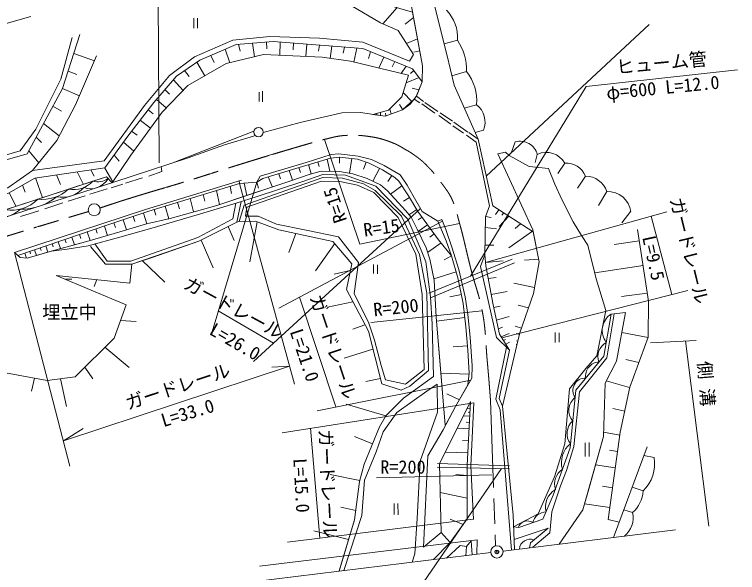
# Model space of a CAD drawing. Units: millimetres, scale not verified. Extents: x 40000 to 680000, y 20000 to 380000.
# Drawn here: x 261002 to 360363, y 242646 to 319378 of the extents above; entities that cross this region are included whole.
import ezdxf
from ezdxf.enums import TextEntityAlignment as Align

# ---------------------------------------------------------------- set-up
doc = ezdxf.new("R2010")
doc.units = ezdxf.units.MM
doc.header["$LTSCALE"] = 1000
doc.header["$PDMODE"] = 32
doc.header["$PDSIZE"] = 500
doc.linetypes.add('CHAIN', pattern=[18.5, 12, -1.5, 3.5, -1.5])
doc.layers.add('M-BMK', color=2, linetype='CHAIN', lineweight=13)
doc.layers.add('M-WORK', color=1, linetype='Continuous', lineweight=13)
doc.layers.add('M-OTRS', color=6, linetype='Continuous')
doc.styles.add('ＭＳ ゴシック', font='')
doc.styles.get('ＭＳ ゴシック').set_extended_font_data('MS Gothic')

msp = doc.modelspace()

# ---------------------------------------------------------------- linework, layer by layer
at = {"layer": 'M-BMK'}
msp.add_line((326417, 266317), (327100, 246306), dxfattribs=at)
for points, knots in [([(272759, 292765), (273983, 293179), (274298, 293285), (275289, 293605), (276497, 293996), (277178, 294202), (278392, 294574), (281026, 295380), (282516, 295780), (285145, 296599), (287337, 297282), (288556, 297692), (290748, 298377), (295001, 299705), (297389, 300431), (301667, 301678), (302424, 301898), (302847, 302024), (303614, 302207), (304794, 302488), (305459, 302703), (306672, 302757), (307900, 302811), (308598, 302764), (309814, 302588), (311152, 302394), (311893, 302162), (313147, 301657), (313751, 301413), (314054, 301198), (314618, 300874), (315097, 300598), (315374, 300455), (315824, 300133), (316541, 299620), (316949, 299329), (317570, 298705), (318416, 297854), (318857, 297336), (319561, 296364), (320280, 295372), (320755, 294839), (321236, 293712), (321727, 292563), (321833, 291856), (322167, 290652), (322875, 288102), (323130, 286637), (323802, 284078), (324360, 281951), (324852, 280801), (325274, 278643), (325790, 276003), (325723, 274471), (325964, 271792), (326157, 269655), (326213, 268972), (326417, 266317)], [0, 0, 0, 0, 1, 1, 1, 2, 2, 2, 3, 3, 3, 4, 4, 4, 5, 5, 5, 6, 6, 6, 7, 7, 7, 8, 8, 8, 9, 9, 9, 10, 10, 10, 11, 11, 11, 12, 12, 12, 13, 13, 13, 14, 14, 14, 15, 15, 15, 16, 16, 16, 17, 17, 17, 18, 18, 18, 19, 19, 19, 19]), ([(179541, 288599), (181288, 288056), (181739, 287913), (183141, 287454), (184965, 286857), (185970, 286473), (187791, 285867), (189302, 285364), (190151, 285093), (191664, 284597), (194577, 283642), (196216, 283128), (199123, 282153), (201190, 281460), (202318, 280981), (204400, 280335), (205863, 279880), (206699, 279677), (208187, 279310), (209714, 278934), (210560, 278669), (212112, 278413), (213468, 278189), (214236, 278091), (215609, 278016), (217441, 277915), (218473, 277905), (220307, 277968), (221692, 278016), (222474, 278025), (223846, 278222), (225258, 278426), (226045, 278575), (227433, 278905), (228252, 279099), (228705, 279234), (229512, 279476), (230736, 279844), (231403, 280110), (232623, 280492), (234661, 281130), (235819, 281435), (237860, 282063), (239264, 282495), (240041, 282765), (241447, 283190), (242683, 283563), (243387, 283732), (244621, 284110), (246537, 284697), (247599, 285062), (249510, 285666), (250760, 286061), (251463, 286277), (252715, 286666), (255338, 287479), (256808, 287933), (259433, 288737), (264013, 290140), (265457, 290568), (271174, 292282)], [0, 0, 0, 0, 1, 1, 1, 2, 2, 2, 3, 3, 3, 4, 4, 4, 5, 5, 5, 6, 6, 6, 7, 7, 7, 8, 8, 8, 9, 9, 9, 10, 10, 10, 11, 11, 11, 12, 12, 12, 13, 13, 13, 14, 14, 14, 15, 15, 15, 16, 16, 16, 17, 17, 17, 18, 18, 18, 19, 19, 19, 20, 20, 20, 20])]:
    msp.add_open_spline(points, degree=3, knots=knots, dxfattribs=at)
at = {"layer": 'M-OTRS'}
msp.add_point((327303, 245485), dxfattribs=at)
at = {"layer": 'M-WORK'}
for p, q in [((280670, 338216), (280887, 298958)), ((313583, 320323), (311621, 318080)), ((315852, 318954), (314683, 318030)), ((285658, 318879), (285651, 317496)), ((286138, 318872), (286145, 317496)), ((325828, 297164), (348201, 317998)), ((316397, 316024), (314870, 315363)), ((291793, 315271), (292016, 314322)), ((293735, 315437), (293996, 313565)), ((295619, 315598), (295664, 314654)), ((297503, 315603), (297475, 313757)), ((299344, 315456), (299297, 314534)), ((301185, 315309), (301037, 313590)), ((302905, 315171), (302802, 314315)), ((304624, 315034), (304364, 313335)), ((320070, 315321), (321883, 315846)), ((269156, 314029), (271990, 313012)), ((289979, 314595), (290597, 312746)), ((306337, 314897), (306179, 314052)), ((308050, 314760), (307626, 312838)), ((309931, 314262), (309641, 313322)), ((316701, 314388), (315898, 314172)), ((287992, 313738), (288437, 312752)), ((311755, 313521), (311089, 312001)), ((286052, 312797), (287147, 310931)), ((313291, 312896), (312887, 312171)), ((314827, 312271), (314134, 311266)), ((268371, 311603), (269557, 311137)), ((284384, 311671), (284992, 310869)), ((315861, 311685), (315440, 311243)), ((321118, 310926), (323110, 311519)), ((282832, 310415), (284204, 308942)), ((316592, 310708), (314814, 309986)), ((267585, 309177), (269929, 308174)), ((281667, 309054), (282316, 308436)), ((316590, 309019), (315655, 309235)), ((294607, 308674), (294607, 307394)), ((295094, 308822), (295104, 307373)), ((315592, 307418), (314406, 308630)), ((316242, 308145), (317189, 307409)), ((280502, 307692), (281871, 306536)), ((315939, 307742), (316723, 307214)), ((316977, 307075), (318755, 305801)), ((317377, 307287), (319192, 306041)), ((266286, 306771), (267461, 306074)), ((279373, 306277), (280080, 305712)), ((312759, 305688), (312569, 306423)), ((314352, 306261), (313910, 306985)), ((322819, 306499), (324496, 306969)), ((310800, 305559), (310811, 305777)), ((311295, 305494), (311289, 305932)), ((312044, 305436), (311998, 305812)), ((319301, 305495), (320946, 304292)), ((319508, 305867), (321177, 304710)), ((264987, 304365), (267135, 302674)), ((278265, 304844), (279695, 303733)), ((321263, 304077), (322723, 303047)), ((321369, 304585), (323308, 303217)), ((277105, 303344), (277862, 302772)), ((282976, 299062), (293912, 303327)), ((323442, 303160), (324712, 302243)), ((325464, 303468), (324315, 303136)), ((263977, 302494), (264740, 301755)), ((323139, 302786), (324465, 301806)), ((275974, 301822), (277408, 300581)), ((329824, 301858), (329252, 300287)), ((262967, 300623), (264335, 298996)), ((332847, 300144), (332538, 299025)), ((274691, 300036), (275400, 299195)), ((302701, 299108), (302860, 298463)), ((303975, 299483), (304344, 297814)), ((305655, 299776), (305661, 298922)), ((307350, 299570), (307050, 297554)), ((309321, 299086), (308971, 298129)), ((273399, 298266), (274538, 296385)), ((300086, 298337), (300289, 297669)), ((301426, 298733), (301778, 297452)), ((311158, 298214), (310238, 296470)), ((336632, 298930), (335680, 297502)), ((266760, 297316), (267322, 295986)), ((269620, 297725), (270471, 296017)), ((271509, 297996), (271969, 297160)), ((297311, 297478), (297579, 296774)), ((298751, 297924), (299201, 296601)), ((312860, 297219), (312288, 296416)), ((339465, 297145), (338394, 295478)), ((263900, 296907), (264857, 294182)), ((276254, 296192), (278613, 296922)), ((288010, 275298), (294305, 296313)), ((299482, 268528), (291925, 296138)), ((292554, 296184), (292929, 294479)), ((294295, 296312), (294557, 295479)), ((295871, 297033), (296458, 295645)), ((262090, 295901), (262492, 294943)), ((271366, 294679), (273725, 295399)), ((274286, 295526), (275915, 296044)), ((288757, 295167), (289181, 293241)), ((290642, 295745), (290836, 294778)), ((314223, 295834), (312686, 294654)), ((260294, 294854), (261222, 292993)), ((268362, 293689), (270700, 294427)), ((286948, 294612), (287168, 293693)), ((315280, 294210), (314462, 293692)), ((342393, 295026), (341275, 293121)), ((265175, 292672), (267641, 293476)), ((283426, 293533), (283665, 292669)), ((285140, 294058), (285613, 292227)), ((261821, 291614), (264350, 292386)), ((280218, 292549), (280451, 291803)), ((281713, 293008), (282220, 291289)), ((293843, 271661), (316784, 292719)), ((316281, 292551), (315209, 291842)), ((325722, 291541), (326278, 293081)), ((325741, 285256), (350649, 292222)), ((326728, 293069), (332296, 289497)), ((327569, 292529), (327097, 291883)), ((345692, 292334), (344465, 290741)), ((275943, 291146), (276403, 289752)), ((277336, 291610), (277564, 290912)), ((278729, 292074), (279208, 290585)), ((317015, 291498), (316485, 291135)), ((325643, 286336), (325722, 291541)), ((325749, 291617), (326505, 291472)), ((328916, 291665), (327619, 290210)), ((328243, 292097), (327991, 291786)), ((351331, 280882), (348511, 291624)), ((273356, 290282), (273791, 288989)), ((274649, 290715), (274865, 290068)), ((286346, 288185), (291552, 290819)), ((290379, 290226), (291191, 288316)), ((291552, 290819), (291863, 290929)), ((291863, 290929), (294107, 290950)), ((294352, 290861), (293368, 285368)), ((294107, 290950), (297343, 289779)), ((297311, 278974), (319837, 290956)), ((317775, 290461), (316509, 289561)), ((330556, 290613), (329827, 289967)), ((270994, 289480), (271392, 288298)), ((272175, 289881), (272374, 289290)), ((297343, 289779), (304760, 288171)), ((299689, 289271), (298699, 286662)), ((318693, 289208), (318069, 288744)), ((325700, 290083), (327227, 289899)), ((332197, 289561), (328936, 287298)), ((332296, 289497), (333123, 285388)), ((346631, 289816), (348135, 279972)), ((267945, 288444), (268104, 287974)), ((268885, 288764), (269242, 287709)), ((269940, 289122), (270118, 288594)), ((277141, 285058), (286346, 288185)), ((286677, 288352), (288286, 284527)), ((304760, 288171), (307342, 285113)), ((346872, 288240), (343408, 287747)), ((264546, 287290), (264677, 286903)), ((265318, 287552), (265604, 286708)), ((266162, 287839), (266305, 287417)), ((267005, 288125), (267323, 287185)), ((305013, 287871), (302362, 284143)), ((319629, 287969), (317771, 286645)), ((325663, 287667), (326871, 287645)), ((268631, 257285), (261009, 286641)), ((262414, 286566), (262645, 285886)), ((263094, 286796), (263209, 286457)), ((263774, 287027), (264036, 286255)), ((321050, 286184), (320038, 285656)), ((325782, 284810), (325643, 286336)), ((278536, 285532), (281677, 282582)), ((317931, 281049), (329406, 285746)), ((318194, 280439), (329724, 285239)), ((325741, 285256), (328143, 285515)), ((333055, 285722), (331074, 285611)), ((333123, 285388), (332313, 281008)), ((276840, 282455), (277141, 285058)), ((307342, 285113), (306611, 281556)), ((310359, 284990), (310359, 283773)), ((310909, 284958), (310909, 283721)), ((326763, 279461), (325782, 284810)), ((347386, 284874), (340739, 283858)), ((276363, 279440), (266746, 283503)), ((266746, 283503), (276840, 282455)), ((307147, 284168), (304915, 283667)), ((321701, 283996), (318642, 283016)), ((326104, 283054), (327206, 283229)), ((268023, 282963), (268898, 282993)), ((272339, 282922), (271945, 281975)), ((332463, 281820), (329603, 282420)), ((306611, 281556), (309634, 275818)), ((326507, 280859), (328701, 281267)), ((327984, 274902), (353531, 281446)), ((305168, 265409), (300161, 280490)), ((322421, 280868), (320843, 280571)), ((332313, 281008), (330467, 275590)), ((347967, 281073), (344405, 280586)), ((274697, 274869), (276363, 279440)), ((307501, 279867), (304011, 279131)), ((327670, 275409), (326763, 279461)), ((326847, 279087), (327728, 279282)), ((331637, 279023), (330227, 279410)), ((296607, 274198), (289007, 278625)), ((325274, 278643), (309952, 277006)), ((275578, 277285), (277744, 277173)), ((322877, 277691), (319008, 277230)), ((327241, 277326), (328965, 277858)), ((309163, 276712), (307478, 276131)), ((327504, 276154), (328067, 276362)), ((330694, 276256), (329798, 276519)), ((309634, 275818), (311485, 268572)), ((329035, 273204), (327670, 275409)), ((327901, 275036), (329000, 275521)), ((330410, 275368), (329962, 275499)), ((330467, 275590), (330030, 273892)), ((335286, 275649), (335286, 274292)), ((335868, 275625), (335868, 274303)), ((348061, 274974), (344449, 275642)), ((269333, 269552), (274697, 274869)), ((328205, 274546), (328465, 274672)), ((328509, 274055), (329018, 274326)), ((330177, 274464), (329975, 274519)), ((348391, 274216), (354660, 274568)), ((353199, 274486), (356404, 249016)), ((273442, 273625), (276768, 270839)), ((310267, 273342), (306325, 272101)), ((323243, 273812), (321300, 273663)), ((330053, 273980), (329951, 274006)), ((346794, 271525), (345006, 271947)), ((267734, 260741), (298804, 271004)), ((270674, 270882), (271763, 269266)), ((298804, 271004), (296381, 270896)), ((259270, 270187), (265508, 269044)), ((263741, 269368), (263362, 267584)), ((265508, 269044), (269333, 269552)), ((267343, 269288), (268141, 265474)), ((311289, 269338), (309266, 268919)), ((323457, 269922), (319605, 270073)), ((302611, 264899), (323710, 269111)), ((345535, 268075), (342331, 268989)), ((322138, 266391), (320398, 267219)), ((297784, 261878), (324129, 265978)), ((312015, 264171), (306568, 265804)), ((323607, 265163), (323170, 265183)), ((323583, 264664), (323364, 264674)), ((344854, 264813), (343228, 265179)), ((312015, 264171), (311181, 262695)), ((323559, 264164), (322682, 264202)), ((323516, 263288), (323077, 263306)), ((267734, 260741), (270431, 262429)), ((302961, 247388), (301677, 262484)), ((311181, 262695), (309044, 257550)), ((320296, 263006), (320191, 263061)), ((323473, 262412), (321823, 262475)), ((310200, 260332), (307733, 261360)), ((344200, 261545), (341953, 261934)), ((323392, 260763), (322567, 260791)), ((339425, 260498), (339435, 258615)), ((339954, 260509), (339954, 258594)), ((343885, 259287), (342760, 259474)), ((343325, 247469), (347940, 259950)), ((323311, 259114), (320197, 259205)), ((348891, 258454), (347494, 258744)), ((309044, 257550), (308414, 255145)), ((319142, 257657), (329036, 257298)), ((343570, 257028), (340851, 257463)), ((319069, 257155), (329036, 256917)), ((308453, 255294), (304395, 256121)), ((310748, 255680), (326614, 256098)), ((323228, 256000), (321675, 256123)), ((308414, 255145), (307729, 249878)), ((343190, 254301), (341829, 254508)), ((347378, 253866), (345883, 254387)), ((323228, 252885), (319491, 253641)), ((307900, 251192), (305873, 251615)), ((313173, 252123), (313173, 250610)), ((313702, 252134), (313712, 250589)), ((342810, 251574), (339346, 252072)), ((345925, 250898), (344725, 251255)), ((298527, 246840), (324056, 249993)), ((307729, 249878), (305612, 242833)), ((322660, 249254), (320893, 249970)), ((328140, 245604), (351859, 248517)), ((306919, 247181), (302133, 248362)), ((319633, 248134), (320895, 246778)), ((323758, 247025), (323909, 245071)), ((323102, 246210), (323038, 244964)), ((326463, 245383), (290728, 241013))]:
    msp.add_line(p, q, dxfattribs=at)
for points in [[(301794, 329608), (310155, 321318), (315712, 319705), (317087, 312316), (317029, 310124)], [(263460, 297912), (273344, 299251), (278867, 306869), (282295, 310988), (285723, 313559), (291032, 315821), (296079, 316344), (302912, 316106), (308887, 315583), (315267, 312940), (315815, 313892), (313720, 317154), (311291, 318225), (307197, 320653), (300665, 327447)], [(315815, 313892), (313720, 317154), (311291, 318225), (307197, 320653), (300665, 327447)], [(324712, 302243), (321405, 309679), (320435, 313891), (319371, 318065), (318625, 321001), (317737, 324794), (316848, 327722)], [(314498, 326231), (317087, 312316), (317029, 310124), (316216, 308079), (315359, 307037), (314333, 306243), (311963, 305407), (310397, 305608), (308534, 305883), (305974, 305873), (300255, 304503), (295186, 303167)], [(231513, 280131), (241535, 312897), (263247, 319086)], [(269991, 316608), (267586, 309181), (262754, 300229), (254255, 297785), (247192, 297039), (244462, 298119), (235368, 299515), (240098, 296611), (244113, 294944), (249716, 294786), (256302, 295563), (257746, 294770), (260079, 295563), (263460, 297912), (266809, 302061), (269404, 306941), (272284, 313702)], [(235368, 299515), (244462, 298119), (247192, 297039), (254255, 297785), (262754, 300229), (267586, 309181), (269991, 316608)], [(235771, 300839), (235771, 299972), (245512, 298801), (247814, 297690), (254495, 298531), (261764, 300642), (263944, 303610), (265468, 306610), (267372, 310490), (268943, 316227)], [(211983, 286517), (210628, 285948), (215294, 283462), (222595, 284054), (227134, 284197), (232895, 286832), (240863, 290625), (244767, 293418), (246719, 293386), (250465, 291101), (255877, 292942), (260178, 294786), (263786, 296891), (273422, 298269), (276571, 302654), (280142, 307272), (283253, 310907), (286480, 313086), (291485, 315245), (296564, 315679), (308869, 314695), (315683, 311922), (317029, 310124)], [(227134, 284197), (232895, 286832), (240863, 290625), (244767, 293418), (246719, 293386), (250465, 291101), (255877, 292942), (260178, 294786), (263786, 296891), (273422, 298269), (276571, 302654), (280142, 307272), (283253, 310907), (286480, 313086), (291485, 315245), (296564, 315679), (308869, 314695), (315683, 311922), (317029, 310124), (316242, 308145), (315939, 307742), (314333, 306243), (311963, 305407), (310230, 305633)], [(272284, 313702), (269404, 306941), (266809, 302061), (263460, 297912), (260079, 295563), (257746, 294770), (256302, 295563), (249716, 294786), (244113, 294944), (240098, 296611), (235368, 299515)], [(310230, 305633), (312386, 306241), (314238, 308072), (315127, 311026), (307175, 312947), (303271, 313486), (295228, 313861), (290086, 312623), (284849, 309608), (281310, 305957), (277016, 300042), (274443, 296245), (273639, 297053), (271771, 296442), (268425, 295348), (264202, 293968), (259750, 292512)], [(274443, 296245), (277016, 300042), (281310, 305957), (284849, 309608), (290086, 312623), (295228, 313861), (303271, 313486), (307175, 312947), (315127, 311026), (314238, 308072), (312386, 306241), (310230, 305633)], [(323647, 283388), (339556, 309491), (360363, 311755)], [(294079, 302753), (293834, 302648), (289866, 301431), (284862, 299686), (274646, 296310), (245904, 287057), (229215, 281701)], [(303614, 302207), (308440, 287805), (322167, 290652)], [(324712, 302243), (326728, 293069), (332296, 289497)], [(324465, 301806), (326278, 293081), (325722, 291541), (325643, 286336), (325054, 284725), (327244, 274941), (329035, 273204), (327605, 266554), (328070, 265517)], [(291870, 296494), (291925, 296138), (294305, 296313), (294760, 297154), (301069, 299034), (304537, 300122), (305558, 300233), (308224, 299915), (310087, 299429), (311790, 298593), (314001, 297312), (314954, 295905), (315807, 294436), (317027, 292292), (319194, 290968), (319742, 291206), (320266, 289825), (321091, 287381), (322054, 284328), (322927, 280539), (323322, 278137), (323612, 275011), (323912, 271080), (323849, 269350), (321599, 265458), (319912, 262283), (317805, 258716), (317190, 246116)], [(329730, 245800), (329517, 250540), (328070, 265517), (330030, 273892), (330467, 275590), (332313, 281008), (333123, 285388), (332242, 289768), (327409, 300219), (328488, 300447), (328964, 299992), (331747, 298490), (334392, 298183), (335260, 296067), (336212, 293950), (337799, 290882), (338931, 288967), (339778, 287639), (340952, 283020), (342270, 278654), (341026, 272458), (339511, 270716), (337289, 267891), (336650, 260344), (335225, 255821), (332988, 250726), (329590, 248913)], [(261468, 286244), (273717, 290405), (279463, 292318), (291925, 296138), (294305, 296313), (295131, 296804), (300130, 298351), (304415, 299613), (305677, 299779), (308153, 299470), (309748, 298946), (311581, 297994), (313271, 296970), (313819, 296446), (315152, 294423), (316454, 292264), (319279, 288408), (321048, 286192), (321944, 283180), (322674, 279640), (323008, 276434), (323293, 273244), (323468, 270038), (323323, 268442), (321599, 265458), (320186, 262799)], [(294305, 296313), (295131, 296804), (300130, 298351), (304415, 299613), (305677, 299779), (308153, 299470), (309748, 298946), (311581, 297994), (313271, 296970), (313819, 296446), (315152, 294423), (316454, 292264), (319279, 288408), (321048, 286192)], [(279470, 297166), (281248, 297779), (281168, 298465)], [(261009, 286641), (261807, 285950), (262735, 285879), (266854, 287069), (271258, 288260), (275472, 289474), (279138, 290569), (282399, 291331), (288803, 293116), (293184, 294568), (296660, 295711), (299104, 296568), (301500, 297378), (303167, 297822), (305658, 297806), (307499, 297473), (309467, 296838), (311293, 295965), (312245, 295140), (314721, 292410), (315499, 291505), (316361, 289880), (317556, 287299), (318070, 285731), (318677, 282850), (318962, 277771), (319450, 271804), (320204, 262900)], [(320204, 262900), (318962, 277771), (318677, 282850), (318070, 285731), (317556, 287299), (316361, 289880), (315499, 291505), (314721, 292410), (312245, 295140), (311293, 295965), (309467, 296838), (307499, 297473), (305658, 297806), (303167, 297822), (301500, 297378), (299104, 296568), (296660, 295711), (288803, 293116), (282399, 291331), (279138, 290569), (275472, 289474), (271258, 288260), (266037, 286833), (262735, 285879), (261807, 285950), (261468, 286244)], [(266037, 286833), (268228, 287086), (271117, 287578), (275465, 288752), (279893, 289990), (286131, 291847), (291590, 293482), (294209, 294291), (300494, 296386), (303398, 297370), (304954, 297339), (306477, 297275), (310667, 295783), (315048, 291244), (316905, 286959), (317524, 285348), (318187, 280573), (318396, 276778), (318568, 269586)], [(244766, 288332), (245422, 288808), (246374, 288332), (252395, 290141), (259597, 292462), (273639, 297053), (274443, 296245)], [(261009, 286641), (279025, 292545), (292190, 296592)], [(261468, 286244), (273717, 290405), (279463, 292318), (291925, 296138)], [(272043, 287828), (273745, 285476), (277015, 285444), (286199, 288714), (291024, 291296), (291402, 293425)], [(277141, 285058), (279903, 285979), (286346, 288185), (291552, 290819), (292164, 293659)], [(319194, 290968), (320318, 288239), (321048, 286192), (321944, 283180), (322674, 279640), (323008, 276434), (323293, 273244), (323468, 270038), (323323, 268442)], [(344099, 249563), (342584, 249951), (344257, 261955), (345547, 268128), (348067, 274991), (348135, 279972), (346631, 289816)], [(251141, 283793), (252160, 282597), (254305, 280192), (255901, 278235), (259270, 270187), (265508, 269044), (269333, 269552), (274697, 274869), (276363, 279440), (266746, 283503), (276840, 282455), (277141, 285058), (273507, 285042), (271459, 287486)], [(342270, 278654), (340952, 283020), (339778, 287639)], [(325643, 286336), (325782, 284810), (326763, 279461), (327670, 275409), (329035, 273204)], [(348135, 279972), (348067, 274991), (345547, 268128), (344257, 261955), (342584, 249951)], [(329590, 248913), (330296, 248821), (333627, 250006), (335044, 253265), (337354, 259811), (338163, 267739), (341988, 272407), (342986, 278186), (344947, 278391), (343737, 271714), (342179, 268695), (341933, 261336), (339996, 254283), (339120, 251263), (335856, 246556)], [(332221, 246143), (334586, 248111), (334856, 251000), (336030, 254555), (336872, 256698), (337856, 259983), (338647, 267490), (342393, 272188), (343402, 278230)], [(335856, 246556), (339120, 251263), (341933, 261336), (342179, 268695), (343737, 271714), (344947, 278391)], [(328615, 273611), (327144, 266493), (327763, 265033), (329293, 245746)], [(318568, 269586), (314443, 266599), (312015, 264171), (311181, 262695), (309044, 257550), (308414, 255145), (307729, 249878), (305628, 242885)], [(306253, 242912), (308751, 250485), (309124, 255325), (310719, 259230), (311671, 262015), (313552, 264634), (317647, 267586), (319099, 268562), (319147, 264705), (316754, 257944), (316361, 250100), (316040, 245208), (315658, 244062)], [(323656, 266162), (319389, 257580), (319633, 248134), (317191, 246137)], [(319633, 248134), (319389, 257580), (323656, 266162)], [(323656, 266162), (323228, 257407), (323228, 250051), (320895, 246778)], [(323656, 266162), (323228, 257407), (323228, 250051)], [(324129, 265978), (323701, 257300), (324058, 249944)], [(287348, 233407), (312071, 233812), (327948, 256943)], [(323228, 250051), (320895, 246778), (318601, 244422)], [(329667, 247202), (334336, 248730), (331902, 246741), (331756, 246048)], [(294658, 243517), (324563, 247122), (324534, 245148)], [(320380, 244639), (322245, 246369), (323102, 246210), (323758, 247025)]]:
    msp.add_lwpolyline(points, dxfattribs=at)
for points in [[(311485, 268572), (314151, 267725), (315325, 268286), (317896, 270434), (317659, 281073), (316659, 286358), (314199, 291659), (310549, 295182), (308962, 296071), (306089, 296865), (303375, 296944), (292551, 293172), (291863, 290929), (294107, 290950), (297343, 289779), (304760, 288171), (307342, 285113), (306611, 281556), (309634, 275818)], [(312005, 269163), (314751, 268528), (317322, 270575), (317044, 280892), (316151, 286399), (313723, 291478), (310374, 294890), (308136, 295890), (305724, 296429), (303216, 296461), (292948, 292874), (292773, 291636), (294487, 291652), (297011, 290525), (301106, 289700), (305534, 288811), (308265, 285296), (307694, 281027), (309694, 276944), (310467, 274587), (311372, 271095)]]:
    msp.add_lwpolyline(points, close=True, dxfattribs=at)
for centre, radius in [((294543, 303199), 644), ((271965, 292527), 828), ((327303, 245485), 846)]:
    msp.add_circle(centre, radius, dxfattribs=at)
for centre, radius, start, end in [((316326, 316170), 5566, 356.66278, 43.09096), ((315515, 311702), 7598, 358.61563, 33.05301), ((318250, 307552), 6274, 354.6682, 39.21863), ((322634, 304570), 3037, 338.48189, 52.17432), ((330486, 299503), 2447, 15.20332, 105.69635), ((334089, 297508), 2914, 29.21569, 115.21653), ((336827, 296099), 2838, 21.6212, 93.93627), ((339488, 294093), 3052, 17.80538, 90.41733), ((269090, 298977), 3689, 259.60674, 316.60135), ((271454, 298218), 2797, 250.64146, 329.86103), ((272394, 299052), 2683, 256.57445, 303.4603), ((264779, 299351), 5414, 263.88113, 312.32695), ((267580, 298123), 3893, 257.95725, 319.20456), ((262084, 299892), 7283, 267.98729, 310.02506), ((342519, 291813), 3215, 8.06329, 92.24453), ((260541, 297629), 5178, 261.20848, 314.9996), ((258636, 296048), 4689, 263.05578, 312.89647), ((344498, 275922), 2723, 123.75271, 216.65774), ((343430, 272339), 2253, 119.6928, 199.72524), ((341368, 269700), 1880, 91.77703, 189.56199), ((339429, 267701), 1689, 87.14823, 215.71544), ((339367, 264950), 2198, 126.5508, 221.78957), ((339211, 261749), 2283, 130.487, 217.85337), ((339387, 257800), 3226, 127.82518, 197.27193), ((343947, 257541), 5028, 313.02882, 10.48471), ((337684, 254796), 2466, 123.97254, 197.16919), ((336771, 251664), 2804, 120.96973, 194.08731), ((343207, 254069), 4176, 310.60485, 357.21327), ((334071, 249103), 1878, 90.60093, 167.45047), ((342774, 250156), 3237, 309.36093, 13.26091), ((331483, 248409), 1336, 55.62133, 161.5676), ((331883, 245745), 1503, 69.59955, 174.84713)]:
    msp.add_arc(centre, radius, start, end, dxfattribs=at)

# ---------------------------------------------------------------- texts
at = {"layer": 'M-WORK', "style": 'ＭＳ ゴシック'}
for s, rotation, p in [('ヒューム管', 5.471, (343841, 310660)), ('φ=600 L=12.0', 5.585, (342476, 307115)), ('R=15', 108.527, (307232, 291257)), ('ガードレール', 283.82, (350510, 293843)), ('R=15', 8.146, (309174, 288273)), ('L=9.5', 282.313, (346725, 288629)), ('ガードレール', 331.571, (283831, 281342)), ('ガードレール', 288.435, (301032, 280349)), ('R=200', 6.097, (310477, 277318)), ('L=26.0', 329.785, (287357, 275018)), ('L=21.0', 288.512, (298295, 275611)), ('側 溝', 274.564, (354359, 271607)), ('ガードレール', 18.279, (276776, 264487)), ('L=33.0', 16.949, (281640, 262107)), ('ガードレール', 272.652, (302270, 262293)), ('L=15.0', 273.204, (298774, 258273))]:
    msp.add_text(s, height=1833, rotation=rotation, dxfattribs=at).set_placement(p, align=Align.BOTTOM_LEFT)
for s, p in [('埋立中', (264827, 276977)), ('R=200', (311265, 255694))]:
    msp.add_text(s, height=1833, dxfattribs=at).set_placement(p, align=Align.BOTTOM_LEFT)

doc.saveas('drawing.dxf')
